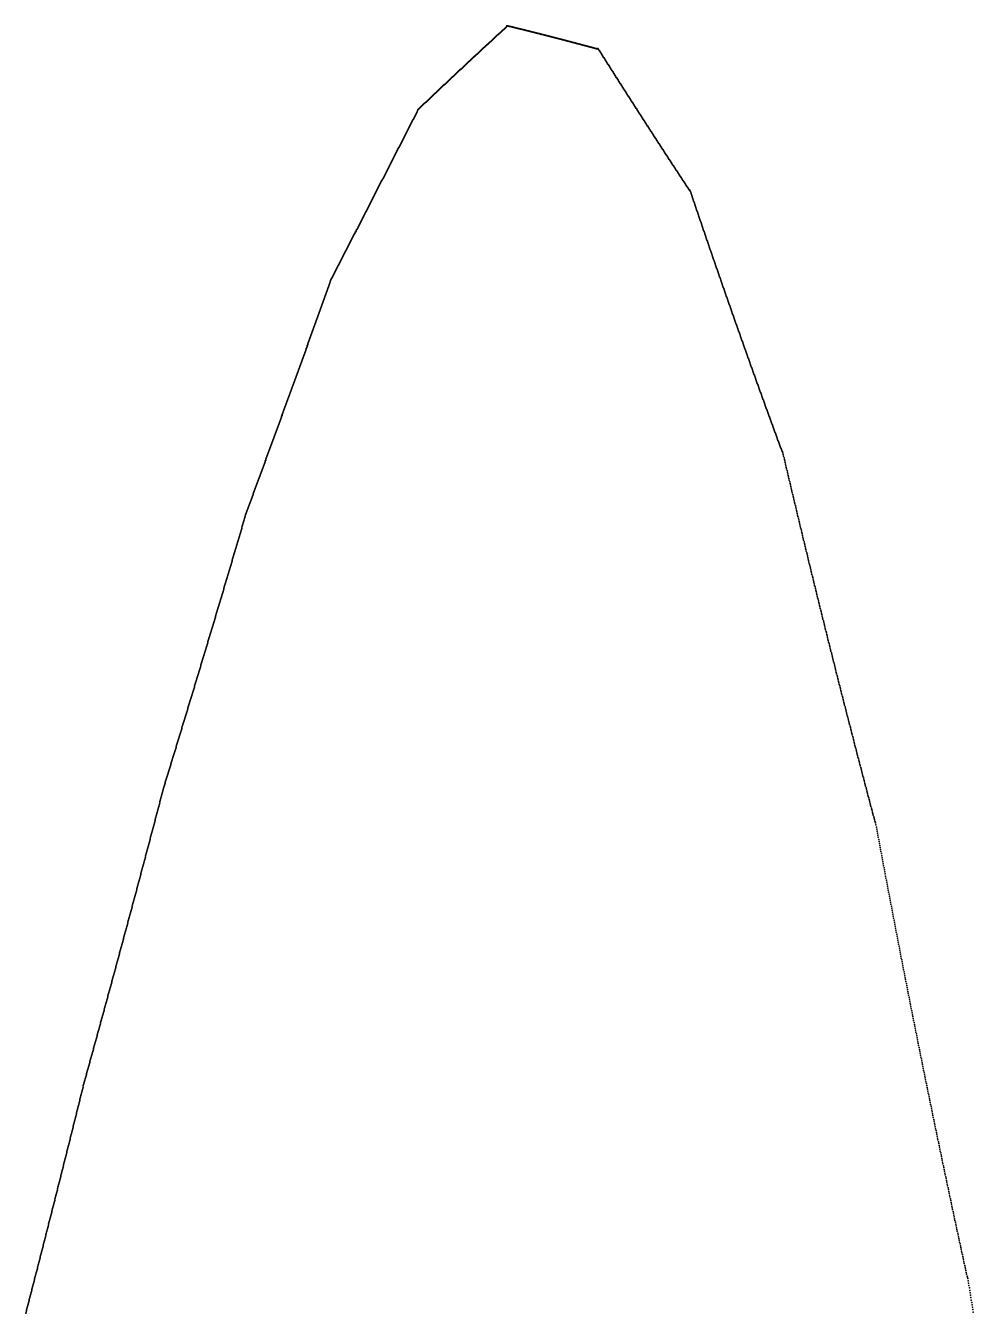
# Model space of a CAD drawing. Header units: metres. Extents: x 0 to 360, y 46 to 216.
# Drawn here: x 314.03 to 341.64, y 159.38 to 196.92 of the extents above; entities that cross this region are included whole.
import ezdxf

# ---------------------------------------------------------------- set-up
doc = ezdxf.new("R2010")
doc.units = ezdxf.units.M

msp = doc.modelspace()

# ---------------------------------------------------------------- linework, layer by layer
for p in [(327.866, 196.732), (327.877, 196.741), (327.887, 196.75), (327.897, 196.76), (327.907, 196.769), (327.918, 196.779), (327.928, 196.788), (327.938, 196.798), (327.948, 196.807), (327.959, 196.816), (327.969, 196.826), (327.979, 196.835), (327.989, 196.845), (328, 196.854), (328.01, 196.863), (328.02, 196.873), (328.03, 196.882), (328.041, 196.892), (328.051, 196.918), (328.061, 196.925), (328.072, 196.922), (328.082, 196.92), (328.092, 196.917), (328.102, 196.915), (328.113, 196.912), (328.123, 196.91), (328.133, 196.907), (328.144, 196.905), (328.154, 196.902), (328.164, 196.9), (328.174, 196.897), (328.185, 196.895), (328.195, 196.892), (328.205, 196.89), (328.216, 196.887), (328.226, 196.885), (328.236, 196.882), (328.246, 196.88), (328.257, 196.877), (328.267, 196.875), (328.277, 196.872), (328.288, 196.87), (328.298, 196.867), (328.308, 196.865), (328.318, 196.862), (328.329, 196.859), (328.339, 196.857), (328.349, 196.854), (328.36, 196.852), (328.37, 196.849), (328.38, 196.847), (328.391, 196.844), (328.401, 196.842), (328.411, 196.839), (328.421, 196.837), (328.432, 196.834), (328.442, 196.832), (328.452, 196.829), (328.463, 196.826), (328.473, 196.824), (328.483, 196.821), (328.494, 196.819), (328.504, 196.816), (328.514, 196.814), (328.525, 196.811), (328.535, 196.809), (328.545, 196.806), (328.556, 196.803), (328.566, 196.801), (328.576, 196.798), (328.587, 196.796), (328.597, 196.793), (328.607, 196.791), (328.618, 196.788), (328.628, 196.785), (328.638, 196.783), (328.649, 196.78), (328.659, 196.778), (328.669, 196.775), (328.68, 196.773), (328.69, 196.77), (328.7, 196.767), (328.711, 196.765), (328.721, 196.762), (328.731, 196.76), (328.742, 196.757), (328.752, 196.754), (328.762, 196.752), (328.773, 196.749), (328.783, 196.747), (328.793, 196.744), (328.804, 196.741), (328.814, 196.739), (328.824, 196.736), (328.835, 196.734), (328.845, 196.731), (327.467, 196.364), (327.477, 196.373), (327.488, 196.383), (327.498, 196.392), (327.508, 196.402), (327.518, 196.411), (327.528, 196.42), (327.539, 196.43), (327.549, 196.439), (327.559, 196.449), (327.569, 196.458), (327.58, 196.468), (327.59, 196.477), (327.6, 196.486), (327.61, 196.496), (327.62, 196.505), (327.631, 196.515), (327.641, 196.524), (327.651, 196.534), (327.661, 196.543), (327.672, 196.553), (327.682, 196.562), (327.692, 196.571), (327.702, 196.581), (327.713, 196.59), (327.723, 196.6), (327.733, 196.609), (327.743, 196.619), (327.754, 196.628), (327.764, 196.637), (327.774, 196.647), (327.784, 196.656), (327.795, 196.666), (327.805, 196.675), (327.815, 196.685), (327.825, 196.694), (327.836, 196.703), (327.846, 196.713), (327.856, 196.722), (328.855, 196.728), (328.866, 196.726), (328.876, 196.723), (328.886, 196.721), (328.897, 196.718), (328.907, 196.715), (328.918, 196.713), (328.928, 196.71), (328.938, 196.708), (328.949, 196.705), (328.959, 196.702), (328.969, 196.7), (328.98, 196.697), (328.99, 196.694), (329, 196.692), (329.011, 196.689), (329.021, 196.687), (329.032, 196.684), (329.042, 196.681), (329.052, 196.679), (329.063, 196.676), (329.073, 196.673), (329.083, 196.671), (329.094, 196.668), (329.104, 196.665), (329.115, 196.663), (329.125, 196.66), (329.135, 196.658), (329.146, 196.655), (329.156, 196.652), (329.166, 196.65), (329.177, 196.647), (329.187, 196.644), (329.198, 196.642), (329.208, 196.639), (329.218, 196.636), (329.229, 196.634), (329.239, 196.631), (329.25, 196.628), (329.26, 196.626), (329.27, 196.623), (329.281, 196.62), (329.291, 196.618), (329.302, 196.615), (329.312, 196.612), (329.322, 196.61), (329.333, 196.607), (329.343, 196.604), (329.354, 196.602), (329.364, 196.599), (329.374, 196.596), (329.385, 196.594), (329.395, 196.591), (329.406, 196.588), (329.416, 196.586), (329.426, 196.583), (329.437, 196.58), (329.447, 196.577), (329.458, 196.575), (329.468, 196.572), (329.478, 196.569), (329.489, 196.567), (329.499, 196.564), (329.51, 196.561), (329.52, 196.559), (329.531, 196.556), (329.541, 196.553), (329.551, 196.551), (329.562, 196.548), (329.572, 196.545), (329.583, 196.542), (329.593, 196.54), (329.604, 196.537), (329.614, 196.534), (329.624, 196.532), (329.635, 196.529), (329.645, 196.526), (329.656, 196.523), (329.666, 196.521), (329.677, 196.518), (329.687, 196.515), (329.697, 196.513), (329.708, 196.51), (329.718, 196.507), (329.729, 196.504), (329.739, 196.502), (329.75, 196.499), (329.76, 196.496), (329.771, 196.493), (329.781, 196.491), (329.791, 196.488), (329.802, 196.485), (329.812, 196.482), (329.823, 196.48), (329.833, 196.477), (329.844, 196.474), (329.854, 196.471), (329.865, 196.469), (329.875, 196.466), (329.885, 196.463), (329.896, 196.46), (329.906, 196.458), (329.917, 196.455), (329.927, 196.452), (329.938, 196.449), (329.948, 196.447), (329.959, 196.444), (329.969, 196.441), (329.98, 196.438), (329.99, 196.436), (330, 196.433), (330.011, 196.43), (330.021, 196.427), (330.032, 196.425), (330.042, 196.422), (330.053, 196.419), (330.063, 196.416), (330.074, 196.414), (330.084, 196.411), (330.095, 196.408), (330.105, 196.405), (330.116, 196.402), (330.126, 196.4), (330.137, 196.397), (330.147, 196.394), (330.158, 196.391), (330.168, 196.388), (330.179, 196.386), (330.189, 196.383), (330.2, 196.38), (330.21, 196.377), (330.22, 196.375), (330.231, 196.372), (330.241, 196.369), (330.252, 196.366), (330.262, 196.363), (330.273, 196.36), (330.283, 196.358), (330.294, 196.355), (327.06, 195.985), (327.07, 195.995), (327.08, 196.004), (327.09, 196.014), (327.1, 196.023), (327.11, 196.033), (327.121, 196.042), (327.131, 196.052), (327.141, 196.061), (327.151, 196.071), (327.161, 196.08), (327.171, 196.09), (327.182, 196.099), (327.192, 196.108), (327.202, 196.118), (327.212, 196.127), (327.222, 196.137), (327.233, 196.146), (327.243, 196.156), (327.253, 196.165), (327.263, 196.175), (327.273, 196.184), (327.284, 196.194), (327.294, 196.203), (327.304, 196.213), (327.314, 196.222), (327.324, 196.231), (327.335, 196.241), (327.345, 196.25), (327.355, 196.26), (327.365, 196.269), (327.375, 196.279), (327.386, 196.288), (327.396, 196.298), (327.406, 196.307), (327.416, 196.316), (327.426, 196.326), (327.437, 196.335), (327.447, 196.345), (327.457, 196.354), (330.304, 196.352), (330.315, 196.349), (330.325, 196.346), (330.336, 196.344), (330.346, 196.341), (330.357, 196.338), (330.367, 196.335), (330.378, 196.332), (330.388, 196.33), (330.399, 196.327), (330.409, 196.324), (330.42, 196.321), (330.43, 196.318), (330.441, 196.315), (330.451, 196.313), (330.462, 196.31), (330.472, 196.307), (330.483, 196.304), (330.493, 196.301), (330.504, 196.298), (330.514, 196.296), (330.525, 196.293), (330.536, 196.29), (330.546, 196.287), (330.557, 196.284), (330.567, 196.281), (330.578, 196.279), (330.588, 196.276), (330.599, 196.273), (330.609, 196.27), (330.62, 196.267), (330.63, 196.264), (330.641, 196.261), (330.651, 196.259), (330.662, 196.256), (330.672, 196.253), (330.683, 196.25), (330.693, 196.253), (330.704, 196.266), (330.714, 196.252), (330.725, 196.236), (330.735, 196.219), (330.746, 196.202), (330.757, 196.185), (330.767, 196.169), (330.778, 196.152), (330.788, 196.135), (330.799, 196.119), (330.809, 196.102), (330.82, 196.085), (330.83, 196.069), (330.841, 196.052), (330.851, 196.035), (330.862, 196.019), (330.873, 196.002), (330.883, 195.985), (326.654, 195.606), (326.664, 195.616), (326.674, 195.625), (326.684, 195.635), (326.694, 195.644), (326.704, 195.654), (326.714, 195.663), (326.725, 195.673), (326.735, 195.682), (326.745, 195.691), (326.755, 195.701), (326.765, 195.71), (326.775, 195.72), (326.785, 195.729), (326.795, 195.739), (326.806, 195.748), (326.816, 195.758), (326.826, 195.767), (326.836, 195.777), (326.846, 195.786), (326.856, 195.796), (326.866, 195.805), (326.877, 195.815), (326.887, 195.824), (326.897, 195.834), (326.907, 195.843), (326.917, 195.853), (326.927, 195.862), (326.938, 195.872), (326.948, 195.881), (326.958, 195.891), (326.968, 195.9), (326.978, 195.91), (326.988, 195.919), (326.999, 195.929), (327.009, 195.938), (327.019, 195.948), (327.029, 195.957), (327.039, 195.966), (327.049, 195.976), (330.894, 195.969), (330.904, 195.952), (330.915, 195.935), (330.925, 195.919), (330.936, 195.902), (330.946, 195.885), (330.957, 195.869), (330.967, 195.852), (330.978, 195.836), (330.989, 195.819), (330.999, 195.802), (331.01, 195.786), (331.02, 195.769), (331.031, 195.752), (331.041, 195.736), (331.052, 195.719), (331.063, 195.702), (331.073, 195.686), (331.084, 195.669), (331.094, 195.652), (331.105, 195.636), (331.115, 195.619), (326.259, 195.235), (326.27, 195.245), (326.28, 195.254), (326.29, 195.264), (326.3, 195.273), (326.31, 195.283), (326.32, 195.292), (326.33, 195.302), (326.34, 195.311), (326.35, 195.321), (326.36, 195.33), (326.37, 195.34), (326.381, 195.349), (326.391, 195.359), (326.401, 195.368), (326.411, 195.378), (326.421, 195.387), (326.431, 195.397), (326.441, 195.407), (326.451, 195.416), (326.461, 195.426), (326.471, 195.435), (326.482, 195.445), (326.492, 195.454), (326.502, 195.464), (326.512, 195.473), (326.522, 195.483), (326.532, 195.492), (326.542, 195.502), (326.552, 195.511), (326.562, 195.521), (326.573, 195.53), (326.583, 195.54), (326.593, 195.549), (326.603, 195.559), (326.613, 195.568), (326.623, 195.578), (326.633, 195.587), (326.643, 195.597), (331.126, 195.603), (331.137, 195.586), (331.147, 195.569), (331.158, 195.553), (331.168, 195.536), (331.179, 195.519), (331.189, 195.503), (331.2, 195.486), (331.211, 195.47), (331.221, 195.453), (331.232, 195.436), (331.242, 195.42), (331.253, 195.403), (331.263, 195.386), (331.274, 195.37), (331.285, 195.353), (331.295, 195.337), (331.306, 195.32), (331.316, 195.303), (331.327, 195.287), (331.338, 195.27), (331.348, 195.253), (331.359, 195.237), (325.857, 194.854), (325.867, 194.864), (325.877, 194.873), (325.887, 194.883), (325.897, 194.892), (325.907, 194.902), (325.917, 194.911), (325.927, 194.921), (325.937, 194.93), (325.947, 194.94), (325.957, 194.949), (325.967, 194.959), (325.977, 194.969), (325.988, 194.978), (325.998, 194.988), (326.008, 194.997), (326.018, 195.007), (326.028, 195.016), (326.038, 195.026), (326.048, 195.035), (326.058, 195.045), (326.068, 195.054), (326.078, 195.064), (326.088, 195.073), (326.098, 195.083), (326.108, 195.092), (326.118, 195.102), (326.128, 195.111), (326.139, 195.121), (326.149, 195.131), (326.159, 195.14), (326.169, 195.15), (326.179, 195.159), (326.189, 195.169), (326.199, 195.178), (326.209, 195.188), (326.219, 195.197), (326.229, 195.207), (326.239, 195.216), (326.249, 195.226), (331.369, 195.22), (331.38, 195.204), (331.391, 195.187), (331.401, 195.17), (331.412, 195.154), (331.422, 195.137), (331.433, 195.121), (331.444, 195.104), (331.454, 195.087), (331.465, 195.071), (331.475, 195.054), (331.486, 195.038), (331.497, 195.021), (331.507, 195.005), (331.518, 194.988), (331.528, 194.971), (331.539, 194.955), (331.55, 194.938), (331.56, 194.922), (331.571, 194.905), (331.581, 194.888), (331.592, 194.872), (331.603, 194.855), (325.466, 194.481), (325.476, 194.491), (325.486, 194.501), (325.496, 194.51), (325.506, 194.52), (325.516, 194.529), (325.526, 194.539), (325.536, 194.548), (325.546, 194.558), (325.556, 194.568), (325.566, 194.577), (325.576, 194.587), (325.586, 194.596), (325.596, 194.606), (325.606, 194.615), (325.616, 194.625), (325.626, 194.634), (325.636, 194.644), (325.646, 194.654), (325.656, 194.663), (325.666, 194.673), (325.676, 194.682), (325.686, 194.692), (325.696, 194.701), (325.706, 194.711), (325.716, 194.72), (325.726, 194.73), (325.736, 194.739), (325.747, 194.749), (325.757, 194.759), (325.767, 194.768), (325.777, 194.778), (325.787, 194.787), (325.797, 194.797), (325.807, 194.806), (325.817, 194.816), (325.827, 194.825), (325.837, 194.835), (325.847, 194.844), (331.613, 194.839), (331.624, 194.822), (331.634, 194.806), (331.645, 194.789), (331.656, 194.772), (331.666, 194.756), (331.677, 194.739), (331.688, 194.723), (331.698, 194.706), (331.709, 194.69), (331.719, 194.673), (331.73, 194.656), (331.741, 194.64), (331.751, 194.623), (331.762, 194.607), (331.773, 194.59), (331.783, 194.574), (331.794, 194.557), (331.804, 194.541), (331.815, 194.524), (331.826, 194.507), (331.836, 194.491), (325.276, 194.104), (325.286, 194.123), (325.296, 194.143), (325.306, 194.162), (325.316, 194.182), (325.326, 194.201), (325.336, 194.221), (325.346, 194.24), (325.356, 194.26), (325.366, 194.279), (325.376, 194.299), (325.386, 194.318), (325.396, 194.338), (325.406, 194.357), (325.416, 194.377), (325.426, 194.396), (325.436, 194.416), (325.446, 194.442), (325.456, 194.471), (331.847, 194.474), (331.858, 194.458), (331.868, 194.441), (331.879, 194.425), (331.89, 194.408), (331.9, 194.392), (331.911, 194.375), (331.921, 194.359), (331.932, 194.342), (331.943, 194.325), (331.953, 194.309), (331.964, 194.292), (331.975, 194.276), (331.985, 194.259), (331.996, 194.243), (332.007, 194.226), (332.017, 194.21), (332.028, 194.193), (332.039, 194.177), (332.049, 194.16), (332.06, 194.144), (332.071, 194.127), (332.081, 194.111), (325.087, 193.734), (325.097, 193.753), (325.107, 193.773), (325.117, 193.792), (325.127, 193.812), (325.137, 193.831), (325.147, 193.851), (325.157, 193.87), (325.167, 193.89), (325.177, 193.909), (325.187, 193.929), (325.197, 193.948), (325.207, 193.967), (325.216, 193.987), (325.226, 194.006), (325.236, 194.026), (325.246, 194.045), (325.256, 194.065), (325.266, 194.084), (332.092, 194.094), (332.103, 194.078), (332.113, 194.061), (332.124, 194.044), (332.135, 194.028), (332.145, 194.011), (332.156, 193.995), (332.167, 193.978), (332.177, 193.962), (332.188, 193.945), (332.199, 193.929), (332.209, 193.912), (332.22, 193.896), (332.231, 193.879), (332.241, 193.863), (332.252, 193.846), (332.263, 193.83), (332.273, 193.813), (332.284, 193.797), (332.295, 193.78), (332.305, 193.764), (332.316, 193.747), (332.327, 193.731), (324.898, 193.365), (324.908, 193.384), (324.918, 193.404), (324.928, 193.423), (324.938, 193.443), (324.948, 193.462), (324.958, 193.481), (324.968, 193.501), (324.977, 193.52), (324.987, 193.54), (324.997, 193.559), (325.007, 193.578), (325.017, 193.598), (325.027, 193.617), (325.037, 193.637), (325.047, 193.656), (325.057, 193.676), (325.067, 193.695), (325.077, 193.715), (332.337, 193.714), (332.348, 193.698), (332.359, 193.681), (332.369, 193.665), (332.38, 193.648), (332.391, 193.632), (332.401, 193.616), (332.412, 193.599), (332.423, 193.583), (332.433, 193.566), (332.444, 193.55), (332.455, 193.533), (332.465, 193.517), (332.476, 193.5), (332.487, 193.484), (332.498, 193.467), (332.508, 193.451), (332.519, 193.434), (332.53, 193.418), (332.54, 193.401), (332.551, 193.385), (332.562, 193.368), (332.572, 193.352), (324.699, 192.977), (324.709, 192.997), (324.719, 193.016), (324.729, 193.035), (324.739, 193.055), (324.749, 193.074), (324.759, 193.094), (324.769, 193.113), (324.779, 193.132), (324.789, 193.152), (324.799, 193.171), (324.809, 193.19), (324.818, 193.21), (324.828, 193.229), (324.838, 193.249), (324.848, 193.268), (324.858, 193.287), (324.868, 193.307), (324.878, 193.326), (324.888, 193.346), (332.583, 193.335), (332.594, 193.319), (332.605, 193.303), (332.615, 193.286), (332.626, 193.27), (332.637, 193.253), (332.647, 193.237), (332.658, 193.22), (332.669, 193.204), (332.679, 193.187), (332.69, 193.171), (332.701, 193.154), (332.712, 193.138), (332.722, 193.122), (332.733, 193.105), (332.744, 193.089), (332.754, 193.072), (332.765, 193.056), (332.776, 193.039), (332.787, 193.023), (332.797, 193.007), (332.808, 192.99), (324.511, 192.61), (324.521, 192.629), (324.531, 192.649), (324.541, 192.668), (324.551, 192.687), (324.561, 192.707), (324.571, 192.726), (324.581, 192.745), (324.59, 192.765), (324.6, 192.784), (324.61, 192.803), (324.62, 192.823), (324.63, 192.842), (324.64, 192.861), (324.65, 192.881), (324.66, 192.9), (324.67, 192.919), (324.68, 192.939), (324.69, 192.958), (332.819, 192.974), (332.829, 192.957), (332.84, 192.941), (332.851, 192.924), (332.862, 192.908), (332.872, 192.892), (332.883, 192.875), (332.894, 192.859), (332.905, 192.842), (332.915, 192.826), (332.926, 192.809), (332.937, 192.793), (332.947, 192.777), (332.958, 192.76), (332.969, 192.744), (332.98, 192.727), (332.99, 192.711), (333.001, 192.694), (333.012, 192.678), (333.023, 192.662), (333.033, 192.645), (333.044, 192.629), (333.055, 192.612), (324.323, 192.244), (324.333, 192.263), (324.343, 192.282), (324.353, 192.301), (324.363, 192.321), (324.373, 192.34), (324.383, 192.359), (324.393, 192.379), (324.402, 192.398), (324.412, 192.417), (324.422, 192.436), (324.432, 192.456), (324.442, 192.475), (324.452, 192.494), (324.462, 192.514), (324.472, 192.533), (324.482, 192.552), (324.491, 192.571), (324.501, 192.591), (333.066, 192.596), (333.076, 192.58), (333.087, 192.563), (333.098, 192.547), (333.109, 192.53), (333.119, 192.514), (333.13, 192.498), (333.141, 192.481), (333.152, 192.465), (333.162, 192.448), (333.173, 192.432), (333.184, 192.416), (333.195, 192.399), (333.205, 192.383), (333.216, 192.367), (333.227, 192.35), (333.238, 192.334), (333.248, 192.317), (333.259, 192.301), (333.27, 192.285), (333.281, 192.268), (333.291, 192.252), (333.302, 192.235), (324.126, 191.859), (324.136, 191.878), (324.146, 191.897), (324.156, 191.916), (324.166, 191.936), (324.175, 191.955), (324.185, 191.974), (324.195, 191.993), (324.205, 192.013), (324.215, 192.032), (324.225, 192.051), (324.235, 192.07), (324.245, 192.09), (324.254, 192.109), (324.264, 192.128), (324.274, 192.147), (324.284, 192.167), (324.294, 192.186), (324.304, 192.205), (324.314, 192.224), (333.313, 192.219), (333.324, 192.203), (333.334, 192.186), (333.345, 192.17), (333.356, 192.154), (333.367, 192.137), (333.378, 192.129), (333.388, 192.13), (333.399, 192.1), (333.41, 192.068), (333.421, 192.036), (333.431, 192.004), (333.442, 191.972), (333.453, 191.94), (333.464, 191.908), (333.474, 191.876), (323.929, 191.475), (323.939, 191.494), (323.949, 191.513), (323.959, 191.532), (323.969, 191.551), (323.979, 191.571), (323.988, 191.59), (323.998, 191.609), (324.008, 191.628), (324.018, 191.647), (324.028, 191.667), (324.038, 191.686), (324.047, 191.705), (324.057, 191.724), (324.067, 191.743), (324.077, 191.763), (324.087, 191.782), (324.097, 191.801), (324.107, 191.82), (324.116, 191.839), (333.485, 191.844), (333.496, 191.813), (333.507, 191.781), (333.518, 191.749), (333.528, 191.717), (333.539, 191.685), (333.55, 191.653), (333.561, 191.622), (333.571, 191.59), (333.582, 191.558), (333.593, 191.526), (333.604, 191.494), (323.743, 191.111), (323.753, 191.13), (323.763, 191.149), (323.772, 191.168), (323.782, 191.187), (323.792, 191.207), (323.802, 191.226), (323.812, 191.245), (323.821, 191.264), (323.831, 191.283), (323.841, 191.302), (323.851, 191.321), (323.861, 191.341), (323.87, 191.36), (323.88, 191.379), (323.89, 191.398), (323.9, 191.417), (323.91, 191.436), (323.92, 191.456), (333.615, 191.463), (333.625, 191.431), (333.636, 191.399), (333.647, 191.367), (333.658, 191.336), (333.669, 191.304), (333.679, 191.272), (333.69, 191.241), (333.701, 191.209), (333.712, 191.177), (333.723, 191.145), (333.733, 191.114), (323.547, 190.729), (323.557, 190.748), (323.567, 190.767), (323.576, 190.786), (323.586, 190.805), (323.596, 190.824), (323.606, 190.843), (323.616, 190.862), (323.625, 190.881), (323.635, 190.901), (323.645, 190.92), (323.655, 190.939), (323.664, 190.958), (323.674, 190.977), (323.684, 190.996), (323.694, 191.015), (323.704, 191.034), (323.713, 191.053), (323.723, 191.073), (323.733, 191.092), (333.744, 191.082), (333.755, 191.051), (333.766, 191.019), (333.777, 190.987), (333.787, 190.956), (333.798, 190.924), (333.809, 190.892), (333.82, 190.861), (333.831, 190.829), (333.841, 190.798), (333.852, 190.766), (333.863, 190.735), (323.361, 190.366), (323.371, 190.385), (323.381, 190.404), (323.391, 190.424), (323.4, 190.443), (323.41, 190.462), (323.42, 190.481), (323.43, 190.5), (323.439, 190.519), (323.449, 190.538), (323.459, 190.557), (323.469, 190.576), (323.479, 190.595), (323.488, 190.614), (323.498, 190.633), (323.508, 190.652), (323.518, 190.671), (323.527, 190.69), (323.537, 190.71), (333.874, 190.703), (333.885, 190.671), (333.895, 190.64), (333.906, 190.608), (333.917, 190.577), (333.928, 190.545), (333.939, 190.514), (333.949, 190.482), (333.96, 190.451), (333.971, 190.419), (333.982, 190.388), (333.993, 190.356), (323.166, 189.986), (323.176, 190.005), (323.186, 190.024), (323.195, 190.043), (323.205, 190.062), (323.215, 190.081), (323.225, 190.1), (323.234, 190.119), (323.244, 190.138), (323.254, 190.157), (323.264, 190.176), (323.273, 190.195), (323.283, 190.214), (323.293, 190.233), (323.303, 190.252), (323.312, 190.271), (323.322, 190.29), (323.332, 190.309), (323.342, 190.328), (323.352, 190.347), (334.004, 190.325), (334.014, 190.294), (334.025, 190.262), (334.036, 190.231), (334.047, 190.199), (334.058, 190.168), (334.069, 190.136), (334.079, 190.105), (334.09, 190.074), (334.101, 190.042), (334.112, 190.011), (334.123, 189.98), (322.972, 189.607), (322.981, 189.625), (322.991, 189.644), (323.001, 189.663), (323.011, 189.682), (323.02, 189.701), (323.03, 189.72), (323.04, 189.739), (323.049, 189.758), (323.059, 189.777), (323.069, 189.796), (323.079, 189.815), (323.088, 189.834), (323.098, 189.853), (323.108, 189.872), (323.118, 189.891), (323.127, 189.91), (323.137, 189.929), (323.147, 189.948), (323.156, 189.967), (334.133, 189.948), (334.144, 189.917), (334.155, 189.886), (334.166, 189.854), (334.177, 189.823), (334.188, 189.792), (334.198, 189.76), (334.209, 189.729), (334.22, 189.698), (334.231, 189.667), (334.242, 189.635), (334.253, 189.604), (322.826, 189.234), (322.836, 189.261), (322.845, 189.288), (322.855, 189.315), (322.865, 189.342), (322.874, 189.369), (322.884, 189.397), (322.894, 189.424), (322.904, 189.455), (322.913, 189.492), (322.923, 189.512), (322.933, 189.531), (322.942, 189.55), (322.952, 189.569), (322.962, 189.588), (334.264, 189.573), (334.274, 189.542), (334.285, 189.51), (334.296, 189.479), (334.307, 189.448), (334.318, 189.417), (334.329, 189.386), (334.339, 189.354), (334.35, 189.323), (334.361, 189.292), (334.372, 189.261), (334.383, 189.23), (322.69, 188.857), (322.7, 188.884), (322.71, 188.911), (322.719, 188.938), (322.729, 188.965), (322.739, 188.991), (322.748, 189.018), (322.758, 189.045), (322.768, 189.072), (322.777, 189.099), (322.787, 189.126), (322.797, 189.153), (322.807, 189.18), (322.816, 189.207), (334.394, 189.199), (334.405, 189.168), (334.415, 189.136), (334.426, 189.105), (334.437, 189.074), (334.448, 189.043), (334.459, 189.012), (334.47, 188.981), (334.481, 188.95), (334.491, 188.919), (334.502, 188.888), (334.513, 188.857), (322.555, 188.48), (322.564, 188.507), (322.574, 188.534), (322.584, 188.561), (322.593, 188.588), (322.603, 188.615), (322.613, 188.642), (322.622, 188.668), (322.632, 188.695), (322.642, 188.722), (322.652, 188.749), (322.661, 188.776), (322.671, 188.803), (322.681, 188.83), (334.524, 188.826), (334.535, 188.795), (334.546, 188.764), (334.557, 188.733), (334.567, 188.702), (334.578, 188.671), (334.589, 188.64), (334.6, 188.609), (334.611, 188.578), (334.622, 188.547), (334.633, 188.516), (334.643, 188.485), (322.419, 188.105), (322.429, 188.132), (322.439, 188.159), (322.448, 188.185), (322.458, 188.212), (322.468, 188.239), (322.477, 188.266), (322.487, 188.293), (322.497, 188.319), (322.506, 188.346), (322.516, 188.373), (322.526, 188.4), (322.535, 188.427), (322.545, 188.454), (334.654, 188.454), (334.665, 188.423), (334.676, 188.392), (334.687, 188.361), (334.698, 188.33), (334.709, 188.3), (334.72, 188.269), (334.73, 188.238), (334.741, 188.207), (334.752, 188.176), (334.763, 188.145), (334.774, 188.114), (322.284, 187.731), (322.294, 187.758), (322.304, 187.784), (322.313, 187.811), (322.323, 187.838), (322.333, 187.864), (322.342, 187.891), (322.352, 187.918), (322.362, 187.945), (322.371, 187.971), (322.381, 187.998), (322.391, 188.025), (322.4, 188.052), (322.41, 188.078), (334.785, 188.084), (334.796, 188.053), (334.807, 188.022), (334.818, 187.991), (334.828, 187.96), (334.839, 187.93), (334.85, 187.899), (334.861, 187.868), (334.872, 187.837), (334.883, 187.806), (334.894, 187.776), (334.905, 187.745), (322.15, 187.358), (322.159, 187.385), (322.169, 187.411), (322.178, 187.438), (322.188, 187.465), (322.198, 187.491), (322.207, 187.518), (322.217, 187.544), (322.227, 187.571), (322.236, 187.598), (322.246, 187.624), (322.255, 187.651), (322.265, 187.678), (322.275, 187.704), (334.916, 187.714), (334.926, 187.684), (334.937, 187.653), (334.948, 187.622), (334.959, 187.591), (334.97, 187.561), (334.981, 187.53), (334.992, 187.499), (335.003, 187.469), (335.014, 187.438), (335.025, 187.408), (335.035, 187.377), (335.046, 187.346), (322.015, 186.986), (322.025, 187.013), (322.034, 187.039), (322.044, 187.066), (322.053, 187.092), (322.063, 187.119), (322.073, 187.146), (322.082, 187.172), (322.092, 187.199), (322.101, 187.225), (322.111, 187.252), (322.121, 187.278), (322.13, 187.305), (322.14, 187.332), (335.057, 187.316), (335.068, 187.285), (335.079, 187.254), (335.09, 187.224), (335.101, 187.193), (335.112, 187.163), (335.123, 187.132), (335.134, 187.102), (335.144, 187.071), (335.155, 187.041), (335.166, 187.01), (335.177, 186.979), (321.881, 186.616), (321.89, 186.642), (321.9, 186.669), (321.909, 186.695), (321.919, 186.722), (321.929, 186.748), (321.938, 186.774), (321.948, 186.801), (321.957, 186.827), (321.967, 186.854), (321.977, 186.88), (321.986, 186.907), (321.996, 186.933), (322.005, 186.96), (335.188, 186.949), (335.199, 186.918), (335.21, 186.888), (335.221, 186.857), (335.232, 186.827), (335.243, 186.796), (335.254, 186.766), (335.265, 186.736), (335.275, 186.705), (335.286, 186.675), (335.297, 186.644), (335.308, 186.614), (321.737, 186.22), (321.746, 186.246), (321.756, 186.273), (321.766, 186.299), (321.775, 186.325), (321.785, 186.352), (321.794, 186.378), (321.804, 186.404), (321.813, 186.431), (321.823, 186.457), (321.833, 186.484), (321.842, 186.51), (321.852, 186.536), (321.861, 186.563), (321.871, 186.589), (335.319, 186.583), (335.33, 186.553), (335.341, 186.523), (335.352, 186.492), (335.363, 186.462), (335.374, 186.431), (335.385, 186.401), (335.396, 186.371), (335.407, 186.34), (335.418, 186.31), (335.428, 186.28), (335.439, 186.249), (335.45, 186.219), (321.603, 185.852), (321.612, 185.878), (321.622, 185.904), (321.632, 185.931), (321.641, 185.957), (321.651, 185.983), (321.66, 186.009), (321.67, 186.036), (321.679, 186.062), (321.689, 186.088), (321.699, 186.115), (321.708, 186.141), (321.718, 186.167), (321.727, 186.194), (335.461, 186.189), (335.472, 186.159), (335.483, 186.128), (335.494, 186.098), (335.505, 186.068), (335.516, 186.037), (335.527, 186.007), (335.538, 185.977), (335.549, 185.947), (335.56, 185.916), (335.571, 185.886), (335.582, 185.856), (321.469, 185.485), (321.479, 185.511), (321.488, 185.537), (321.498, 185.563), (321.507, 185.589), (321.517, 185.616), (321.526, 185.642), (321.536, 185.668), (321.546, 185.694), (321.555, 185.72), (321.565, 185.747), (321.574, 185.773), (321.584, 185.799), (321.593, 185.825), (335.593, 185.826), (335.603, 185.796), (335.614, 185.765), (335.625, 185.735), (335.636, 185.705), (335.647, 185.675), (335.658, 185.645), (335.669, 185.615), (335.68, 185.584), (335.691, 185.554), (335.702, 185.524), (335.713, 185.494), (321.326, 185.093), (321.336, 185.119), (321.345, 185.145), (321.355, 185.171), (321.364, 185.197), (321.374, 185.223), (321.383, 185.249), (321.393, 185.275), (321.402, 185.301), (321.412, 185.328), (321.421, 185.354), (321.431, 185.38), (321.441, 185.406), (321.45, 185.432), (321.46, 185.458), (335.724, 185.464), (335.735, 185.434), (335.746, 185.404), (335.757, 185.374), (335.768, 185.344), (335.779, 185.314), (335.79, 185.284), (335.801, 185.253), (335.812, 185.223), (335.823, 185.193), (335.833, 185.163), (335.844, 185.133), (335.855, 185.103), (321.193, 184.728), (321.202, 184.754), (321.212, 184.78), (321.221, 184.806), (321.231, 184.832), (321.24, 184.858), (321.25, 184.884), (321.259, 184.91), (321.269, 184.936), (321.278, 184.962), (321.288, 184.988), (321.298, 185.014), (321.307, 185.04), (321.317, 185.066), (335.866, 185.073), (335.877, 185.043), (335.888, 185.013), (335.899, 184.983), (335.91, 184.953), (335.921, 184.924), (335.932, 184.894), (335.943, 184.864), (335.954, 184.834), (335.965, 184.804), (335.976, 184.774), (335.987, 184.744), (321.06, 184.364), (321.069, 184.39), (321.079, 184.416), (321.088, 184.442), (321.098, 184.468), (321.107, 184.494), (321.117, 184.52), (321.126, 184.546), (321.136, 184.572), (321.145, 184.598), (321.155, 184.624), (321.164, 184.65), (321.174, 184.676), (321.183, 184.702), (335.998, 184.714), (336.009, 184.684), (336.02, 184.654), (336.031, 184.624), (336.042, 184.595), (336.053, 184.565), (336.064, 184.535), (336.075, 184.505), (336.086, 184.498), (336.097, 184.468), (336.108, 184.421), (336.119, 184.374), (320.917, 183.976), (320.927, 184.002), (320.936, 184.028), (320.946, 184.053), (320.955, 184.079), (320.965, 184.105), (320.974, 184.131), (320.984, 184.157), (320.993, 184.183), (321.003, 184.209), (321.012, 184.235), (321.022, 184.26), (321.031, 184.286), (321.041, 184.312), (321.05, 184.338), (336.13, 184.327), (336.141, 184.28), (336.152, 184.234), (336.163, 184.187), (336.174, 184.14), (336.185, 184.093), (336.196, 184.047), (336.207, 184), (320.785, 183.615), (320.794, 183.64), (320.804, 183.666), (320.813, 183.692), (320.823, 183.718), (320.832, 183.743), (320.842, 183.769), (320.851, 183.795), (320.861, 183.821), (320.87, 183.847), (320.88, 183.872), (320.889, 183.898), (320.899, 183.924), (320.908, 183.95), (336.218, 183.953), (336.229, 183.907), (336.24, 183.86), (336.251, 183.813), (336.262, 183.767), (336.273, 183.72), (336.284, 183.674), (336.295, 183.627), (320.643, 183.229), (320.653, 183.254), (320.662, 183.28), (320.671, 183.306), (320.681, 183.331), (320.69, 183.357), (320.7, 183.383), (320.709, 183.409), (320.719, 183.434), (320.728, 183.46), (320.738, 183.486), (320.747, 183.511), (320.757, 183.537), (320.766, 183.563), (320.775, 183.589), (336.306, 183.581), (336.317, 183.534), (336.328, 183.488), (336.339, 183.442), (336.35, 183.395), (336.361, 183.349), (336.372, 183.303), (336.383, 183.256), (320.502, 182.844), (320.511, 182.87), (320.52, 182.895), (320.53, 182.921), (320.539, 182.946), (320.549, 182.972), (320.558, 182.998), (320.568, 183.023), (320.577, 183.049), (320.586, 183.075), (320.596, 183.1), (320.605, 183.126), (320.615, 183.152), (320.624, 183.177), (320.634, 183.203), (336.394, 183.21), (336.405, 183.164), (336.416, 183.117), (336.427, 183.071), (336.438, 183.025), (336.449, 182.979), (336.46, 182.933), (336.471, 182.886), (336.482, 182.84), (320.388, 182.49), (320.398, 182.522), (320.407, 182.554), (320.417, 182.586), (320.426, 182.62), (320.436, 182.662), (320.445, 182.691), (320.454, 182.716), (320.464, 182.742), (320.473, 182.767), (320.483, 182.793), (320.492, 182.818), (336.493, 182.794), (336.504, 182.748), (336.515, 182.702), (336.526, 182.656), (336.537, 182.61), (336.548, 182.564), (336.559, 182.518), (336.57, 182.472), (320.276, 182.107), (320.285, 182.139), (320.294, 182.171), (320.304, 182.203), (320.313, 182.235), (320.323, 182.267), (320.332, 182.299), (320.341, 182.331), (320.351, 182.362), (320.36, 182.394), (320.37, 182.426), (320.379, 182.458), (336.581, 182.426), (336.592, 182.38), (336.603, 182.334), (336.614, 182.288), (336.625, 182.243), (336.636, 182.197), (336.647, 182.151), (336.658, 182.105), (320.163, 181.725), (320.172, 181.757), (320.182, 181.789), (320.191, 181.821), (320.2, 181.852), (320.21, 181.884), (320.219, 181.916), (320.229, 181.948), (320.238, 181.98), (320.247, 182.012), (320.257, 182.043), (320.266, 182.075), (336.669, 182.059), (336.68, 182.014), (336.691, 181.968), (336.702, 181.922), (336.713, 181.877), (336.724, 181.831), (336.735, 181.785), (336.746, 181.74), (320.05, 181.345), (320.06, 181.376), (320.069, 181.408), (320.078, 181.44), (320.088, 181.471), (320.097, 181.503), (320.107, 181.535), (320.116, 181.566), (320.125, 181.598), (320.135, 181.63), (320.144, 181.662), (320.153, 181.693), (336.757, 181.694), (336.768, 181.648), (336.779, 181.603), (336.79, 181.557), (336.801, 181.512), (336.812, 181.466), (336.823, 181.421), (336.834, 181.375), (319.938, 180.965), (319.947, 180.997), (319.957, 181.029), (319.966, 181.06), (319.975, 181.092), (319.985, 181.123), (319.994, 181.155), (320.003, 181.186), (320.013, 181.218), (320.022, 181.25), (320.032, 181.281), (320.041, 181.313), (336.845, 181.33), (336.856, 181.285), (336.867, 181.239), (336.879, 181.194), (336.89, 181.149), (336.901, 181.103), (336.912, 181.058), (336.923, 181.013), (336.934, 180.967), (319.826, 180.588), (319.835, 180.619), (319.844, 180.65), (319.854, 180.682), (319.863, 180.713), (319.872, 180.745), (319.882, 180.776), (319.891, 180.808), (319.9, 180.839), (319.91, 180.871), (319.919, 180.902), (319.929, 180.934), (336.945, 180.922), (336.956, 180.877), (336.967, 180.832), (336.978, 180.787), (336.989, 180.741), (337, 180.696), (337.011, 180.651), (337.022, 180.606), (319.714, 180.211), (319.723, 180.242), (319.732, 180.274), (319.742, 180.305), (319.751, 180.336), (319.76, 180.368), (319.77, 180.399), (319.779, 180.43), (319.788, 180.462), (319.798, 180.493), (319.807, 180.525), (319.816, 180.556), (337.033, 180.561), (337.044, 180.516), (337.055, 180.471), (337.066, 180.426), (337.077, 180.381), (337.088, 180.336), (337.099, 180.291), (337.11, 180.246), (319.602, 179.836), (319.611, 179.867), (319.62, 179.898), (319.63, 179.929), (319.639, 179.961), (319.648, 179.992), (319.658, 180.023), (319.667, 180.054), (319.676, 180.086), (319.686, 180.117), (319.695, 180.148), (319.704, 180.18), (337.122, 180.201), (337.133, 180.156), (337.144, 180.111), (337.155, 180.067), (337.166, 180.022), (337.177, 179.977), (337.188, 179.932), (337.199, 179.887), (337.21, 179.843), (319.49, 179.462), (319.499, 179.493), (319.508, 179.524), (319.518, 179.555), (319.527, 179.586), (319.536, 179.617), (319.546, 179.649), (319.555, 179.68), (319.564, 179.711), (319.574, 179.742), (319.583, 179.773), (319.592, 179.804), (337.221, 179.798), (337.232, 179.753), (337.243, 179.709), (337.254, 179.664), (337.265, 179.619), (337.276, 179.575), (337.287, 179.53), (337.299, 179.485), (319.378, 179.089), (319.388, 179.12), (319.397, 179.151), (319.406, 179.182), (319.415, 179.213), (319.425, 179.244), (319.434, 179.275), (319.443, 179.306), (319.453, 179.337), (319.462, 179.368), (319.471, 179.4), (319.481, 179.431), (337.31, 179.441), (337.321, 179.396), (337.332, 179.352), (337.343, 179.307), (337.354, 179.263), (337.365, 179.218), (337.376, 179.174), (337.387, 179.13), (337.398, 179.085), (319.267, 178.718), (319.276, 178.749), (319.285, 178.78), (319.295, 178.81), (319.304, 178.841), (319.313, 178.872), (319.323, 178.903), (319.332, 178.934), (319.341, 178.965), (319.35, 178.996), (319.36, 179.027), (319.369, 179.058), (337.409, 179.041), (337.42, 178.996), (337.431, 178.952), (337.442, 178.908), (337.454, 178.864), (337.465, 178.819), (337.476, 178.775), (337.487, 178.731), (319.156, 178.348), (319.165, 178.379), (319.174, 178.409), (319.183, 178.44), (319.193, 178.471), (319.202, 178.502), (319.211, 178.533), (319.22, 178.563), (319.23, 178.594), (319.239, 178.625), (319.248, 178.656), (319.258, 178.687), (337.498, 178.687), (337.509, 178.642), (337.52, 178.598), (337.531, 178.554), (337.542, 178.51), (337.553, 178.466), (337.564, 178.422), (337.575, 178.378), (337.587, 178.334), (319.044, 177.979), (319.054, 178.01), (319.063, 178.04), (319.072, 178.071), (319.081, 178.102), (319.091, 178.132), (319.1, 178.163), (319.109, 178.194), (319.119, 178.225), (319.128, 178.255), (319.137, 178.286), (319.146, 178.317), (337.598, 178.29), (337.609, 178.246), (337.62, 178.202), (337.631, 178.158), (337.642, 178.114), (337.653, 178.07), (337.664, 178.026), (337.675, 177.982), (318.934, 177.612), (318.943, 177.642), (318.952, 177.673), (318.961, 177.703), (318.97, 177.734), (318.98, 177.764), (318.989, 177.795), (318.998, 177.826), (319.007, 177.856), (319.017, 177.887), (319.026, 177.918), (319.035, 177.948), (337.686, 177.938), (337.697, 177.894), (337.708, 177.85), (337.72, 177.807), (337.731, 177.763), (337.742, 177.719), (337.753, 177.675), (337.764, 177.632), (337.775, 177.588), (318.814, 177.215), (318.823, 177.245), (318.832, 177.276), (318.841, 177.306), (318.85, 177.337), (318.86, 177.367), (318.869, 177.398), (318.878, 177.428), (318.887, 177.459), (318.897, 177.489), (318.906, 177.52), (318.915, 177.55), (318.924, 177.581), (337.786, 177.544), (337.797, 177.5), (337.808, 177.457), (337.819, 177.413), (337.831, 177.37), (337.842, 177.326), (337.853, 177.282), (337.864, 177.239), (318.703, 176.85), (318.712, 176.88), (318.721, 176.911), (318.731, 176.941), (318.74, 176.972), (318.749, 177.002), (318.758, 177.032), (318.767, 177.063), (318.777, 177.093), (318.786, 177.124), (318.795, 177.154), (318.804, 177.184), (337.875, 177.195), (337.886, 177.152), (337.897, 177.108), (337.908, 177.065), (337.919, 177.021), (337.931, 176.978), (337.942, 176.935), (337.953, 176.891), (337.964, 176.848), (318.583, 176.456), (318.592, 176.487), (318.602, 176.517), (318.611, 176.547), (318.62, 176.577), (318.629, 176.608), (318.638, 176.638), (318.648, 176.668), (318.657, 176.698), (318.666, 176.729), (318.675, 176.759), (318.684, 176.789), (318.694, 176.82), (337.975, 176.804), (337.986, 176.761), (337.997, 176.718), (338.008, 176.674), (338.019, 176.631), (338.031, 176.588), (338.042, 176.545), (338.053, 176.502), (338.064, 176.458), (318.473, 176.094), (318.482, 176.124), (318.491, 176.154), (318.501, 176.185), (318.51, 176.215), (318.519, 176.245), (318.528, 176.275), (318.537, 176.305), (318.546, 176.335), (318.556, 176.366), (318.565, 176.396), (318.574, 176.426), (338.075, 176.415), (338.086, 176.372), (338.097, 176.329), (338.108, 176.286), (338.119, 176.243), (338.131, 176.2), (338.142, 176.156), (338.153, 176.113), (318.363, 175.733), (318.372, 175.763), (318.381, 175.793), (318.39, 175.823), (318.4, 175.853), (318.409, 175.883), (318.418, 175.913), (318.427, 175.944), (318.436, 175.974), (318.445, 176.004), (318.455, 176.034), (318.464, 176.064), (338.164, 176.07), (338.175, 176.027), (338.186, 175.984), (338.197, 175.941), (338.208, 175.899), (338.22, 175.856), (338.231, 175.813), (338.242, 175.77), (338.253, 175.727), (318.244, 175.344), (318.253, 175.373), (318.262, 175.403), (318.271, 175.433), (318.28, 175.463), (318.29, 175.493), (318.299, 175.523), (318.308, 175.553), (318.317, 175.583), (318.326, 175.613), (318.335, 175.643), (318.345, 175.673), (318.354, 175.703), (338.264, 175.684), (338.275, 175.641), (338.286, 175.598), (338.298, 175.556), (338.309, 175.513), (338.32, 175.47), (338.331, 175.427), (338.342, 175.385), (338.353, 175.342), (318.125, 174.955), (318.134, 174.985), (318.143, 175.015), (318.152, 175.045), (318.161, 175.075), (318.171, 175.105), (318.18, 175.134), (318.189, 175.164), (318.198, 175.194), (318.207, 175.224), (318.216, 175.254), (318.225, 175.284), (318.235, 175.314), (338.364, 175.299), (338.375, 175.257), (338.387, 175.214), (338.398, 175.171), (338.409, 175.129), (338.42, 175.086), (338.431, 175.044), (338.442, 175.001), (338.453, 174.959), (318.024, 174.613), (318.034, 174.656), (318.043, 174.688), (318.052, 174.717), (318.061, 174.747), (318.07, 174.777), (318.079, 174.807), (318.088, 174.836), (318.097, 174.866), (318.107, 174.896), (318.116, 174.926), (338.465, 174.916), (338.476, 174.874), (338.487, 174.831), (338.498, 174.789), (338.509, 174.746), (338.52, 174.704), (338.531, 174.662), (338.543, 174.619), (317.924, 174.23), (317.933, 174.264), (317.942, 174.299), (317.951, 174.334), (317.961, 174.368), (317.97, 174.403), (317.979, 174.438), (317.988, 174.472), (317.997, 174.507), (318.006, 174.542), (318.015, 174.577), (338.554, 174.577), (338.565, 174.534), (338.576, 174.492), (338.587, 174.45), (338.598, 174.408), (338.61, 174.365), (338.621, 174.323), (338.632, 174.281), (338.643, 174.239), (317.824, 173.849), (317.833, 173.884), (317.842, 173.918), (317.851, 173.953), (317.86, 173.987), (317.869, 174.022), (317.878, 174.057), (317.888, 174.091), (317.897, 174.126), (317.906, 174.16), (317.915, 174.195), (338.654, 174.197), (338.665, 174.154), (338.676, 174.112), (338.688, 174.07), (338.699, 174.028), (338.71, 173.986), (338.721, 173.944), (338.732, 173.902), (338.743, 173.86), (317.724, 173.47), (317.733, 173.505), (317.742, 173.539), (317.751, 173.574), (317.76, 173.608), (317.769, 173.642), (317.778, 173.677), (317.787, 173.711), (317.797, 173.746), (317.806, 173.78), (317.815, 173.815), (338.755, 173.818), (338.766, 173.776), (338.777, 173.734), (338.788, 173.708), (338.799, 173.68), (338.81, 173.62), (338.822, 173.56), (338.833, 173.5), (317.624, 173.093), (317.633, 173.127), (317.642, 173.161), (317.651, 173.196), (317.66, 173.23), (317.669, 173.264), (317.678, 173.299), (317.687, 173.333), (317.697, 173.367), (317.706, 173.402), (317.715, 173.436), (338.844, 173.44), (338.855, 173.38), (338.866, 173.32), (338.877, 173.26), (338.889, 173.2), (338.9, 173.141), (338.911, 173.081), (317.524, 172.717), (317.533, 172.751), (317.542, 172.785), (317.551, 172.819), (317.56, 172.853), (317.569, 172.887), (317.578, 172.922), (317.588, 172.956), (317.597, 172.99), (317.606, 173.024), (317.615, 173.059), (338.922, 173.021), (338.933, 172.962), (338.944, 172.902), (338.956, 172.842), (338.967, 172.783), (338.978, 172.723), (317.424, 172.342), (317.433, 172.376), (317.443, 172.41), (317.452, 172.444), (317.461, 172.478), (317.47, 172.512), (317.479, 172.546), (317.488, 172.58), (317.497, 172.614), (317.506, 172.648), (317.515, 172.683), (338.989, 172.664), (339, 172.604), (339.011, 172.545), (339.023, 172.486), (339.034, 172.426), (339.045, 172.367), (317.325, 171.969), (317.334, 172.002), (317.343, 172.036), (317.352, 172.07), (317.361, 172.104), (317.37, 172.138), (317.379, 172.172), (317.388, 172.206), (317.397, 172.24), (317.406, 172.274), (317.415, 172.308), (339.056, 172.308), (339.067, 172.249), (339.079, 172.19), (339.09, 172.131), (339.101, 172.071), (339.112, 172.012), (339.123, 171.953), (317.226, 171.597), (317.235, 171.63), (317.244, 171.664), (317.253, 171.698), (317.262, 171.732), (317.271, 171.766), (317.28, 171.799), (317.289, 171.833), (317.298, 171.867), (317.307, 171.901), (317.316, 171.935), (339.134, 171.894), (339.146, 171.836), (339.157, 171.777), (339.168, 171.718), (339.179, 171.659), (339.19, 171.6), (317.126, 171.226), (317.135, 171.26), (317.144, 171.293), (317.153, 171.327), (317.162, 171.361), (317.171, 171.394), (317.18, 171.428), (317.189, 171.462), (317.198, 171.495), (317.207, 171.529), (317.216, 171.563), (339.202, 171.542), (339.213, 171.483), (339.224, 171.424), (339.235, 171.366), (339.246, 171.307), (339.258, 171.249), (317.027, 170.857), (317.036, 170.89), (317.045, 170.924), (317.054, 170.958), (317.063, 170.991), (317.072, 171.025), (317.081, 171.058), (317.09, 171.092), (317.099, 171.125), (317.108, 171.159), (317.117, 171.193), (339.269, 171.19), (339.28, 171.132), (339.291, 171.073), (339.302, 171.015), (339.314, 170.956), (339.325, 170.898), (339.336, 170.84), (316.919, 170.456), (316.928, 170.489), (316.937, 170.523), (316.946, 170.556), (316.955, 170.589), (316.964, 170.623), (316.973, 170.656), (316.982, 170.69), (316.991, 170.723), (317, 170.757), (317.009, 170.79), (317.018, 170.823), (339.347, 170.782), (339.358, 170.723), (339.37, 170.665), (339.381, 170.607), (339.392, 170.549), (339.403, 170.491), (316.82, 170.09), (316.829, 170.123), (316.838, 170.156), (316.847, 170.189), (316.856, 170.223), (316.865, 170.256), (316.874, 170.289), (316.883, 170.322), (316.892, 170.356), (316.901, 170.389), (316.91, 170.422), (339.414, 170.433), (339.426, 170.375), (339.437, 170.317), (339.448, 170.259), (339.459, 170.201), (339.47, 170.144), (339.482, 170.086), (316.722, 169.725), (316.731, 169.758), (316.74, 169.791), (316.749, 169.824), (316.758, 169.857), (316.766, 169.89), (316.775, 169.923), (316.784, 169.957), (316.793, 169.99), (316.802, 170.023), (316.811, 170.056), (339.493, 170.028), (339.504, 169.97), (339.515, 169.913), (339.526, 169.855), (339.538, 169.797), (339.549, 169.74), (316.614, 169.328), (316.623, 169.361), (316.632, 169.394), (316.641, 169.427), (316.65, 169.46), (316.659, 169.493), (316.668, 169.526), (316.677, 169.559), (316.686, 169.592), (316.695, 169.625), (316.704, 169.658), (316.713, 169.691), (339.56, 169.682), (339.571, 169.625), (339.582, 169.567), (339.594, 169.51), (339.605, 169.453), (339.616, 169.395), (339.627, 169.338), (316.516, 168.966), (316.525, 168.999), (316.534, 169.032), (316.543, 169.065), (316.551, 169.097), (316.56, 169.13), (316.569, 169.163), (316.578, 169.196), (316.587, 169.229), (316.596, 169.262), (316.605, 169.295), (339.639, 169.281), (339.65, 169.224), (339.661, 169.166), (339.672, 169.109), (339.683, 169.052), (339.695, 168.995), (316.408, 168.572), (316.417, 168.605), (316.426, 168.638), (316.435, 168.671), (316.444, 168.703), (316.453, 168.736), (316.462, 168.769), (316.471, 168.802), (316.48, 168.835), (316.489, 168.867), (316.498, 168.9), (316.507, 168.933), (339.706, 168.938), (339.717, 168.881), (339.728, 168.824), (339.739, 168.767), (339.751, 168.71), (339.762, 168.653), (339.773, 168.597), (316.31, 168.213), (316.319, 168.246), (316.328, 168.278), (316.337, 168.311), (316.346, 168.344), (316.355, 168.376), (316.364, 168.409), (316.373, 168.442), (316.382, 168.474), (316.391, 168.507), (316.4, 168.54), (339.784, 168.54), (339.796, 168.483), (339.807, 168.426), (339.818, 168.37), (339.829, 168.313), (339.84, 168.256), (339.852, 168.2), (316.203, 167.823), (316.212, 167.855), (316.221, 167.888), (316.23, 167.92), (316.239, 167.953), (316.248, 167.985), (316.257, 168.018), (316.266, 168.05), (316.275, 168.083), (316.284, 168.115), (316.293, 168.148), (316.301, 168.18), (339.863, 168.143), (339.874, 168.087), (339.885, 168.03), (339.897, 167.974), (339.908, 167.918), (339.919, 167.861), (316.106, 167.466), (316.114, 167.498), (316.123, 167.531), (316.132, 167.563), (316.141, 167.596), (316.15, 167.628), (316.159, 167.66), (316.168, 167.693), (316.177, 167.725), (316.186, 167.758), (316.195, 167.79), (339.93, 167.805), (339.942, 167.749), (339.953, 167.692), (339.964, 167.636), (339.975, 167.58), (339.987, 167.524), (339.998, 167.468), (315.999, 167.079), (316.008, 167.111), (316.017, 167.143), (316.026, 167.175), (316.035, 167.208), (316.043, 167.24), (316.052, 167.272), (316.061, 167.304), (316.07, 167.337), (316.079, 167.369), (316.088, 167.401), (316.097, 167.434), (340.009, 167.412), (340.02, 167.356), (340.031, 167.3), (340.043, 167.244), (340.054, 167.188), (340.065, 167.132), (340.076, 167.076), (315.901, 166.725), (315.91, 166.757), (315.919, 166.789), (315.928, 166.821), (315.937, 166.853), (315.946, 166.885), (315.955, 166.918), (315.964, 166.95), (315.972, 166.982), (315.981, 167.014), (315.99, 167.046), (340.088, 167.02), (340.099, 166.964), (340.11, 166.909), (340.121, 166.853), (340.133, 166.797), (340.144, 166.742), (315.795, 166.34), (315.804, 166.372), (315.813, 166.404), (315.822, 166.436), (315.831, 166.468), (315.839, 166.5), (315.848, 166.532), (315.857, 166.564), (315.866, 166.596), (315.875, 166.628), (315.884, 166.661), (315.893, 166.693), (340.155, 166.686), (340.166, 166.63), (340.178, 166.575), (340.189, 166.519), (340.2, 166.464), (340.211, 166.409), (340.223, 166.353), (315.698, 165.978), (315.707, 166.02), (315.716, 166.053), (315.724, 166.085), (315.733, 166.117), (315.742, 166.149), (315.751, 166.18), (315.76, 166.212), (315.769, 166.244), (315.777, 166.276), (315.786, 166.308), (340.234, 166.298), (340.245, 166.243), (340.256, 166.187), (340.268, 166.132), (340.279, 166.077), (340.29, 166.022), (340.301, 165.966), (315.601, 165.583), (315.61, 165.619), (315.618, 165.654), (315.627, 165.69), (315.636, 165.726), (315.645, 165.761), (315.654, 165.797), (315.662, 165.833), (315.671, 165.869), (315.68, 165.904), (315.689, 165.94), (340.313, 165.911), (340.324, 165.856), (340.335, 165.801), (340.346, 165.746), (340.358, 165.691), (340.369, 165.636), (340.38, 165.581), (315.512, 165.228), (315.521, 165.263), (315.53, 165.299), (315.539, 165.334), (315.548, 165.37), (315.557, 165.405), (315.565, 165.441), (315.574, 165.476), (315.583, 165.512), (315.592, 165.548), (340.391, 165.527), (340.403, 165.472), (340.414, 165.417), (340.425, 165.362), (340.436, 165.307), (340.448, 165.253), (340.459, 165.198), (315.416, 164.838), (315.424, 164.873), (315.433, 164.909), (315.442, 164.944), (315.451, 164.98), (315.46, 165.015), (315.468, 165.05), (315.477, 165.086), (315.486, 165.121), (315.495, 165.157), (315.504, 165.192), (340.47, 165.143), (340.481, 165.089), (340.493, 165.034), (340.504, 164.98), (340.515, 164.925), (340.527, 164.871), (315.319, 164.45), (315.328, 164.485), (315.336, 164.521), (315.345, 164.556), (315.354, 164.591), (315.363, 164.626), (315.372, 164.662), (315.38, 164.697), (315.389, 164.732), (315.398, 164.767), (315.407, 164.803), (340.538, 164.816), (340.549, 164.762), (340.56, 164.708), (340.572, 164.653), (340.583, 164.599), (340.594, 164.545), (340.605, 164.491), (315.231, 164.099), (315.24, 164.134), (315.248, 164.169), (315.257, 164.204), (315.266, 164.239), (315.275, 164.274), (315.284, 164.31), (315.292, 164.345), (315.301, 164.38), (315.31, 164.415), (340.617, 164.436), (340.628, 164.382), (340.639, 164.328), (340.651, 164.274), (340.662, 164.22), (340.673, 164.166), (340.684, 164.112), (315.134, 163.714), (315.143, 163.749), (315.152, 163.784), (315.161, 163.819), (315.169, 163.854), (315.178, 163.889), (315.187, 163.924), (315.196, 163.959), (315.205, 163.994), (315.213, 164.029), (315.222, 164.064), (340.696, 164.058), (340.707, 164.004), (340.718, 163.95), (340.729, 163.896), (340.741, 163.843), (340.752, 163.789), (340.763, 163.735), (315.038, 163.331), (315.047, 163.365), (315.056, 163.4), (315.064, 163.435), (315.073, 163.47), (315.082, 163.505), (315.091, 163.539), (315.099, 163.574), (315.108, 163.609), (315.117, 163.644), (315.126, 163.679), (340.775, 163.681), (340.786, 163.628), (340.797, 163.574), (340.808, 163.52), (340.82, 163.467), (340.831, 163.413), (340.842, 163.36), (314.942, 162.949), (314.95, 162.983), (314.959, 163.018), (314.968, 163.053), (314.977, 163.087), (314.985, 163.122), (314.994, 163.157), (315.003, 163.192), (315.012, 163.226), (315.02, 163.261), (315.029, 163.296), (340.854, 163.306), (340.865, 163.253), (340.876, 163.2), (340.887, 163.146), (340.899, 163.093), (340.91, 163.039), (340.921, 162.986), (314.846, 162.568), (314.854, 162.603), (314.863, 162.637), (314.872, 162.672), (314.881, 162.707), (314.889, 162.741), (314.898, 162.776), (314.907, 162.81), (314.916, 162.845), (314.924, 162.879), (314.933, 162.914), (340.933, 162.933), (340.944, 162.88), (340.955, 162.827), (340.966, 162.773), (340.978, 162.72), (340.989, 162.667), (341, 162.614), (314.75, 162.19), (314.758, 162.224), (314.767, 162.258), (314.776, 162.293), (314.785, 162.327), (314.793, 162.362), (314.802, 162.396), (314.811, 162.431), (314.819, 162.465), (314.828, 162.499), (314.837, 162.534), (341.012, 162.561), (341.023, 162.508), (341.034, 162.455), (341.045, 162.402), (341.057, 162.349), (341.068, 162.297), (341.079, 162.244), (341.091, 162.191), (314.662, 161.847), (314.671, 161.881), (314.68, 161.915), (314.689, 161.95), (314.697, 161.984), (314.706, 162.018), (314.715, 162.052), (314.723, 162.087), (314.732, 162.121), (314.741, 162.155), (341.102, 162.138), (341.113, 162.086), (341.125, 162.033), (341.136, 161.98), (341.147, 161.928), (341.158, 161.875), (341.17, 161.822), (314.567, 161.471), (314.575, 161.505), (314.584, 161.539), (314.593, 161.573), (314.602, 161.607), (314.61, 161.642), (314.619, 161.676), (314.628, 161.71), (314.636, 161.744), (314.645, 161.778), (314.654, 161.813), (341.181, 161.77), (341.192, 161.717), (341.204, 161.665), (341.215, 161.613), (341.226, 161.56), (341.238, 161.508), (341.249, 161.456), (314.471, 161.097), (314.48, 161.131), (314.488, 161.165), (314.497, 161.199), (314.506, 161.233), (314.515, 161.267), (314.523, 161.301), (314.532, 161.335), (314.541, 161.369), (314.549, 161.403), (314.558, 161.437), (341.26, 161.403), (341.271, 161.351), (341.283, 161.299), (341.294, 161.247), (341.305, 161.194), (341.317, 161.142), (341.328, 161.09), (314.367, 160.69), (314.376, 160.724), (314.384, 160.758), (314.393, 160.792), (314.402, 160.825), (314.41, 160.859), (314.419, 160.893), (314.428, 160.927), (314.436, 160.961), (314.445, 160.995), (314.454, 161.029), (314.462, 161.063), (341.339, 161.038), (341.351, 160.986), (341.362, 160.934), (341.373, 160.882), (341.385, 160.83), (341.396, 160.778), (341.407, 160.726), (314.272, 160.319), (314.28, 160.353), (314.289, 160.386), (314.298, 160.42), (314.306, 160.454), (314.315, 160.487), (314.324, 160.521), (314.332, 160.555), (314.341, 160.589), (314.35, 160.622), (314.358, 160.656), (341.418, 160.674), (341.43, 160.623), (341.441, 160.571), (341.452, 160.519), (341.464, 160.467), (341.475, 160.429), (341.486, 160.398), (341.498, 160.329), (314.176, 159.949), (314.185, 159.983), (314.194, 160.016), (314.202, 160.05), (314.211, 160.084), (314.22, 160.117), (314.228, 160.151), (314.237, 160.184), (314.246, 160.218), (314.254, 160.252), (314.263, 160.285), (341.509, 160.258), (341.52, 160.188), (341.532, 160.118), (341.543, 160.047), (341.554, 159.977), (314.081, 159.581), (314.09, 159.615), (314.099, 159.648), (314.107, 159.681), (314.116, 159.715), (314.125, 159.748), (314.133, 159.782), (314.142, 159.815), (314.15, 159.849), (314.159, 159.882), (314.168, 159.916), (341.566, 159.907), (341.577, 159.837), (341.588, 159.767), (341.6, 159.697), (341.611, 159.627), (314.03, 159.381), (314.038, 159.414), (314.047, 159.448), (314.055, 159.481), (314.064, 159.514), (314.073, 159.548), (341.622, 159.557), (341.634, 159.487), (341.645, 159.417)]:
    msp.add_point(p)

doc.saveas('drawing.dxf')
